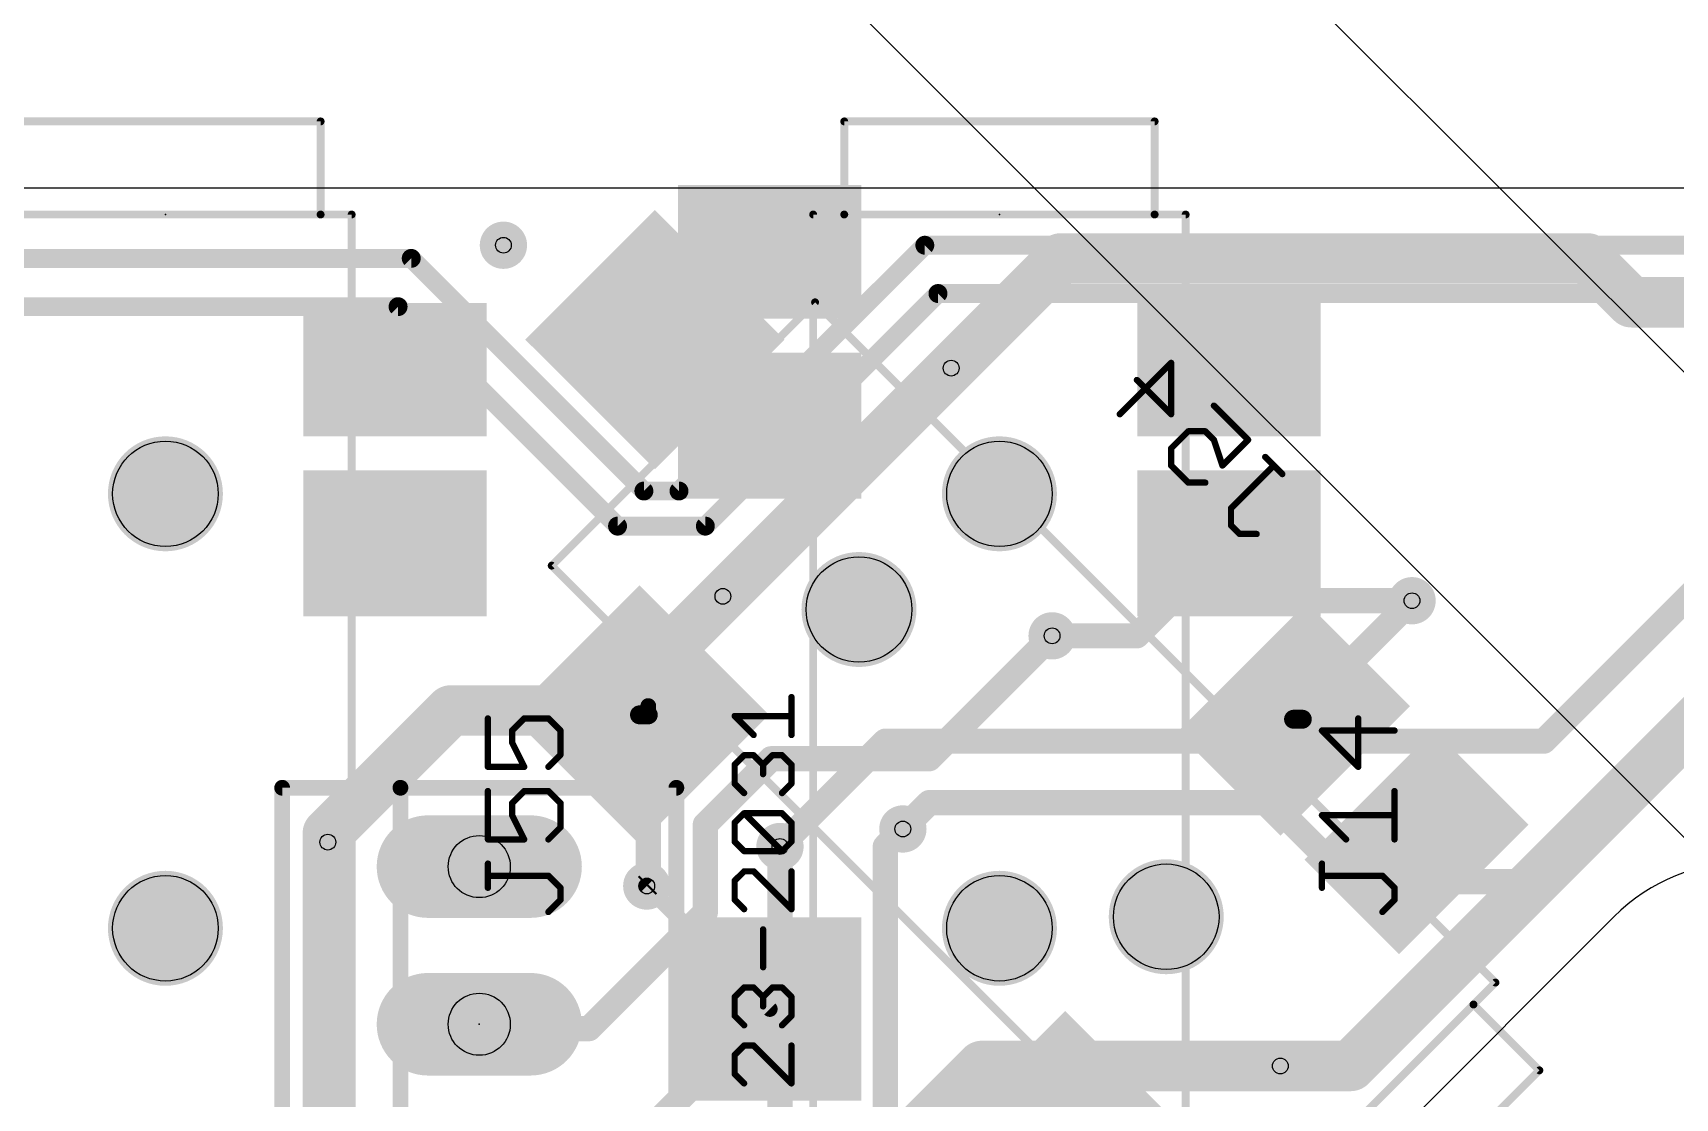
# Model space of a CAD drawing. Extents: x -76 to 580, y -41 to 95.
# Drawn here: x 301.21 to 327.67, y 19.7 to 36.87 of the extents above; entities that cross this region are included whole.
import ezdxf

# ---------------------------------------------------------------- set-up
doc = ezdxf.new("R2010")
doc.units = 0
for name, color, linetype in [('1', 22, 'CONTINUOUS'), ('16', 175, 'CONTINUOUS'), ('17', 82, 'CONTINUOUS'), ('18', 82, 'CONTINUOUS'), ('20', 7, 'CONTINUOUS'), ('21', 32, 'CONTINUOUS'), ('23', 7, 'CONTINUOUS'), ('25', 253, 'CONTINUOUS'), ('26', 253, 'CONTINUOUS'), ('27', 253, 'CONTINUOUS'), ('29', 253, 'CONTINUOUS'), ('30', 253, 'CONTINUOUS'), ('31', 253, 'CONTINUOUS'), ('32', 253, 'CONTINUOUS'), ('44', 253, 'CONTINUOUS'), ('51', 53, 'CONTINUOUS'), ('52', 253, 'CONTINUOUS'), ('57', 253, 'CONTINUOUS')]:
    doc.layers.add(name, color=color, linetype=linetype)

# ---------------------------------------------------------------- blocks, each defined once
blk = doc.blocks.new('RECT')
blk.add_solid([(-0.5, -0.5), (0.5, -0.5), (-0.5, 0.5), (0.5, 0.5)])
blk = doc.blocks.new('LONGP100')
at = {"const_width": 1}
blk.add_lwpolyline([(-0.5, 0), (0.5, 0)], dxfattribs=at)
at = {"const_width": 0.5}
for points in [[(-0.5, 0.25, 1), (-0.5, -0.25)], [(0.5, -0.25, 1), (0.5, 0.25)]]:
    blk.add_lwpolyline(points, format="xyb", dxfattribs=at)
blk = doc.blocks.new('ROUNDV')
at = {"const_width": 0.5}
blk.add_lwpolyline([(0, -0.25, 1), (0, 0.25, 1), (0, -0.25)], format="xyb", dxfattribs=at)

msp = doc.modelspace()

# ---------------------------------------------------------------- linework, layer by layer
at = {"layer": '1'}
for points, const_width in [([(317.7738, 33.234), (316.006, 31.4663)], 0.8128), ([(326.2591, 33.234), (317.7738, 33.234)], 0.8128), ([(326.9662, 32.5269), (326.2591, 33.234)], 0.8128), ([(330.6431, 32.5269), (326.9662, 32.5269)], 0.8128), ([(318.9956, 27.1529), (320.4838, 28.6411)], 0.4064), ([(321.4064, 27.7186), (320.4838, 28.6411)], 0.4064), ([(312.3291, 27.7893), (310.4906, 25.9508)], 0.8128), ([(328.1683, 28.0721), (325.552, 25.4558)], 0.4064), ([(323.4306, 27.7186), (321.4064, 27.7186)], 0.4064), ([(317.6324, 27.1529), (318.9956, 27.1529)], 0.4064), ([(325.552, 23.1931), (328.8754, 26.5165)], 0.4064), ([(307.945, 25.9508), (305.9651, 23.9709)], 0.8128), ([(310.4906, 25.9508), (307.945, 25.9508)], 0.8128), ([(314.9454, 25.4558), (313.2483, 23.7588)], 0.4064), ([(325.552, 25.4558), (314.9454, 25.4558)], 0.4064), ([(315.6525, 24.4659), (315.2282, 24.0416)], 0.4064), ([(321.1679, 24.4659), (315.6525, 24.4659)], 0.4064), ([(322.4407, 23.1931), (321.1679, 24.4659)], 0.4064), ([(305.9651, 23.9709), (305.9651, 23.8295)], 0.8128), ([(325.552, 23.1931), (322.4407, 23.1931)], 0.4064), ([(313.0838, 21.1411), (311.1026, 23.1224)], 0.254), ([(310.227, 18.2843), (313.0838, 21.1411)], 0.4064), ([(316.501, 20.2233), (309.3592, 13.0815)], 0.8128), ([(321.3093, 20.2233), (316.501, 20.2233)], 0.8128)]:
    msp.add_lwpolyline(points, dxfattribs=dict(at, const_width=const_width))
for points, const_width in [([(317.7738, 33.4372, 1), (317.7738, 33.0308)], 0.4064), ([(317.9175, 33.0903, 1), (317.6301, 33.3777)], 0.4064), ([(326.4028, 33.3777, 1), (326.1154, 33.0903)], 0.4064), ([(326.2591, 33.0308, 1), (326.2591, 33.4372)], 0.4064), ([(326.9662, 32.7301, 1), (326.9662, 32.3237)], 0.4064), ([(326.8225, 32.3832, 1), (327.1099, 32.6706)], 0.4064), ([(315.8623, 31.6099, 1), (316.1497, 31.3226)], 0.4064), ([(320.5557, 28.713, 1), (320.412, 28.5693)], 0.2032), ([(320.5557, 28.5693, 1), (320.412, 28.713)], 0.2032), ([(312.4727, 27.6456, 1), (312.1854, 27.933)], 0.4064), ([(321.4064, 27.8202, 1), (321.4064, 27.617)], 0.2032), ([(321.3345, 27.6467, 1), (321.4782, 27.7904)], 0.2032), ([(323.4306, 27.617, 1), (323.4306, 27.8202)], 0.2032), ([(317.6324, 27.2545, 1), (317.6324, 27.0513)], 0.2032), ([(318.9238, 27.2247, 1), (319.0675, 27.0811)], 0.2032), ([(318.9956, 27.0513, 1), (318.9956, 27.2545)], 0.2032), ([(307.945, 26.154, 1), (307.945, 25.7476)], 0.4064), ([(308.0887, 25.8071, 1), (307.8013, 26.0945)], 0.4064), ([(310.3469, 26.0945, 1), (310.6343, 25.8071)], 0.4064), ([(310.4906, 25.7476, 1), (310.4906, 26.154)], 0.4064), ([(314.9454, 25.5574, 1), (314.9454, 25.3542)], 0.2032), ([(315.0172, 25.384, 1), (314.8735, 25.5277)], 0.2032), ([(325.4801, 25.5277, 1), (325.6238, 25.384)], 0.2032), ([(325.552, 25.3542, 1), (325.552, 25.5574)], 0.2032), ([(315.6525, 24.5675, 1), (315.6525, 24.3643)], 0.2032), ([(315.7243, 24.3941, 1), (315.5806, 24.5377)], 0.2032), ([(321.2397, 24.5377, 1), (321.0961, 24.3941)], 0.2032), ([(321.1679, 24.3643, 1), (321.1679, 24.5675)], 0.2032), ([(306.1683, 23.9709, 1), (305.7619, 23.9709)], 0.4064), ([(305.8214, 24.1146, 1), (306.1088, 23.8272)], 0.4064), ([(315.1564, 24.1135, 1), (315.3, 23.9698)], 0.2032), ([(305.7619, 23.8295, 1), (306.1683, 23.8295)], 0.4064), ([(313.1765, 23.8306, 1), (313.3201, 23.6869)], 0.2032), ([(322.4407, 23.2947, 1), (322.4407, 23.0915)], 0.2032), ([(322.3688, 23.1213, 1), (322.5125, 23.2649)], 0.2032), ([(325.4801, 23.2649, 1), (325.6238, 23.1213)], 0.2032), ([(325.552, 23.0915, 1), (325.552, 23.2947)], 0.2032), ([(311.1475, 23.1673, 1), (311.0577, 23.0775)], 0.127), ([(313.1557, 21.0693, 1), (313.012, 21.213)], 0.2032), ([(313.0389, 21.0962, 1), (313.1287, 21.186)], 0.127), ([(316.501, 20.4265, 1), (316.501, 20.0201)], 0.4064), ([(316.6447, 20.0796, 1), (316.3573, 20.3669)], 0.4064), ([(321.3093, 20.0201, 1), (321.3093, 20.4265)], 0.4064)]:
    msp.add_lwpolyline(points, format="xyb", dxfattribs=dict(at, const_width=const_width))
at = {"layer": '16'}
for points, const_width in [([(307.3086, 33.234), (251.5886, 33.234)], 0.3048), ([(311.0563, 29.4864), (307.3086, 33.234)], 0.3048), ([(315.5818, 33.4462), (311.622, 29.4864)], 0.3048), ([(370.3118, 33.4462), (315.5818, 33.4462)], 0.3048), ([(315.7939, 32.6683), (312.0462, 28.9207)], 0.3048), ([(332.1988, 32.6683), (315.7939, 32.6683)], 0.3048), ([(307.0965, 32.4562), (277.1151, 32.4562)], 0.3048), ([(310.632, 28.9207), (307.0965, 32.4562)], 0.3048), ([(316.006, 31.4663), (312.3291, 27.7893)], 0.8128), ([(311.622, 29.4864), (311.0563, 29.4864)], 0.3048), ([(312.0462, 28.9207), (310.632, 28.9207)], 0.3048), ([(321.6629, 25.9508), (323.4306, 27.7186)], 0.4064), ([(315.6525, 25.173), (317.6324, 27.1529)], 0.4064), ([(322.4407, 20.2233), (328.7339, 26.5165)], 0.8128), ([(310.9856, 25.0316), (310.9856, 25.8801)], 0.4064), ([(311.127, 25.8801), (310.9856, 25.8801)], 0.3048), ([(311.127, 26.0215), (311.127, 25.8801)], 0.254), ([(321.6629, 25.8094), (321.5215, 25.8094)], 0.3048), ([(321.6629, 25.8094), (321.6629, 25.9508)], 0.4064), ([(311.127, 24.8902), (310.9856, 25.0316)], 0.4064), ([(312.0462, 24.1123), (313.1069, 25.173)], 0.4064), ([(313.1069, 25.173), (315.6525, 25.173)], 0.4064), ([(311.127, 23.1468), (311.127, 24.8902)], 0.4064), ([(305.9651, 23.8295), (305.9651, 14.3543)], 0.8128), ([(312.0462, 22.6981), (312.0462, 24.1123)], 0.4064), ([(315.2282, 24.0416), (314.9454, 23.7588)], 0.4064), ([(313.2483, 15.6978), (313.2483, 23.7588)], 0.4064), ([(314.9454, 23.7588), (314.9454, 15.5563)], 0.4064), ([(311.1026, 23.1224), (311.127, 23.1468)], 0.4064), ([(310.1724, 20.8243), (312.0462, 22.6981)], 0.4064), ([(309.4653, 20.895), (308.4046, 20.895)], 0.4064), ([(309.536, 20.8243), (309.4653, 20.895)], 0.4064), ([(309.536, 20.8243), (310.1724, 20.8243)], 0.4064), ([(322.4407, 20.2233), (321.3093, 20.2233)], 0.8128)]:
    msp.add_lwpolyline(points, dxfattribs=dict(at, const_width=const_width))
for points, const_width in [([(307.3625, 33.2879, 1), (307.2547, 33.1801)], 0.1524), ([(307.3086, 33.1578, 1), (307.3086, 33.3102)], 0.1524), ([(315.5818, 33.5224, 1), (315.5818, 33.37)], 0.1524), ([(315.6356, 33.3923, 1), (315.5279, 33.5)], 0.1524), ([(315.7939, 32.7445, 1), (315.7939, 32.5921)], 0.1524), ([(315.8478, 32.6144, 1), (315.74, 32.7222)], 0.1524), ([(307.1504, 32.5101, 1), (307.0426, 32.4023)], 0.1524), ([(307.0965, 32.38, 1), (307.0965, 32.5324)], 0.1524), ([(316.1497, 31.3226, 1), (315.8623, 31.6099)], 0.4064), ([(311.0563, 29.5626, 1), (311.0563, 29.4102)], 0.1524), ([(311.622, 29.4102, 1), (311.622, 29.5626)], 0.1524), ([(311.0024, 29.4325, 1), (311.1102, 29.5402)], 0.1524), ([(311.5681, 29.5402, 1), (311.6758, 29.4325)], 0.1524), ([(310.632, 28.9969, 1), (310.632, 28.8445)], 0.1524), ([(310.5781, 28.8668, 1), (310.6859, 28.9745)], 0.1524), ([(311.9923, 28.9745, 1), (312.1001, 28.8668)], 0.1524), ([(312.0462, 28.8445, 1), (312.0462, 28.9969)], 0.1524), ([(312.1854, 27.933, 1), (312.4727, 27.6456)], 0.4064), ([(323.5025, 27.6467, 1), (323.3588, 27.7904)], 0.2032), ([(317.7042, 27.0811, 1), (317.5605, 27.2247)], 0.2032), ([(311.0872, 25.8801, 1), (310.884, 25.8801)], 0.2032), ([(310.9856, 25.9563, 1), (310.9856, 25.8039)], 0.1524), ([(311.1905, 26.0215, 1), (311.0635, 26.0215)], 0.127), ([(311.0635, 25.8801, 1), (311.1905, 25.8801)], 0.127), ([(311.127, 25.8039, 1), (311.127, 25.9563)], 0.1524), ([(321.5215, 25.8856, 1), (321.5215, 25.7332)], 0.1524), ([(321.591, 26.0227, 1), (321.7347, 25.879)], 0.2032), ([(321.7645, 25.9508, 1), (321.5613, 25.9508)], 0.2032), ([(321.6629, 25.7332, 1), (321.6629, 25.8856)], 0.1524), ([(321.5613, 25.8094, 1), (321.7645, 25.8094)], 0.2032), ([(311.0574, 25.1034, 1), (310.9137, 24.9597)], 0.2032), ([(310.884, 25.0316, 1), (311.0872, 25.0316)], 0.2032), ([(313.1069, 25.2746, 1), (313.1069, 25.0714)], 0.2032), ([(313.1787, 25.1012, 1), (313.035, 25.2448)], 0.2032), ([(315.5806, 25.2448, 1), (315.7243, 25.1012)], 0.2032), ([(315.6525, 25.0714, 1), (315.6525, 25.2746)], 0.2032), ([(311.2286, 24.8902, 1), (311.0254, 24.8902)], 0.2032), ([(311.0551, 24.8183, 1), (311.1988, 24.962)], 0.2032), ([(306.1683, 23.8295, 1), (305.7619, 23.8295)], 0.4064), ([(312.1478, 24.1123, 1), (311.9446, 24.1123)], 0.2032), ([(311.9744, 24.1842, 1), (312.1181, 24.0405)], 0.2032), ([(315.3, 23.9698, 1), (315.1564, 24.1135)], 0.2032), ([(313.3499, 23.7588, 1), (313.1467, 23.7588)], 0.2032), ([(314.8735, 23.8306, 1), (315.0172, 23.6869)], 0.2032), ([(315.047, 23.7588, 1), (314.8438, 23.7588)], 0.2032), ([(311.0307, 23.1942, 1), (311.1744, 23.0505)], 0.2032), ([(311.1988, 23.075, 1), (311.0551, 23.2186)], 0.2032), ([(311.0254, 23.1468, 1), (311.2286, 23.1468)], 0.2032), ([(311.9446, 22.6981, 1), (312.1478, 22.6981)], 0.2032), ([(312.1181, 22.6263, 1), (311.9744, 22.77)], 0.2032), ([(308.4046, 20.9966, 1), (308.4046, 20.7934)], 0.2032), ([(309.5371, 20.9668, 1), (309.3934, 20.8232)], 0.2032), ([(309.536, 20.9259, 1), (309.536, 20.7227)], 0.2032), ([(309.4641, 20.7525, 1), (309.6078, 20.8961)], 0.2032), ([(309.4653, 20.7934, 1), (309.4653, 20.9966)], 0.2032), ([(310.1005, 20.8961, 1), (310.2442, 20.7525)], 0.2032), ([(310.1724, 20.7227, 1), (310.1724, 20.9259)], 0.2032), ([(321.3093, 20.4265, 1), (321.3093, 20.0201)], 0.4064), ([(322.297, 20.3669, 1), (322.5844, 20.0796)], 0.4064), ([(322.4407, 20.0201, 1), (322.4407, 20.4265)], 0.4064)]:
    msp.add_lwpolyline(points, format="xyb", dxfattribs=dict(at, const_width=const_width))
at = {"layer": '20'}
for p, q in [((508.6926, 34.3654), (-51.9016, 34.3654)), ((320.3194, 16.2635), (326.6833, 22.6274))]:
    msp.add_line(p, q, dxfattribs=at)
for centre in [(303.3488, 29.4411), (316.7838, 29.4411), (314.5211, 27.5772), (303.3488, 22.4411), (316.7838, 22.4411), (319.4708, 22.6274)]:
    msp.add_circle(centre, 0.85, dxfattribs=at)
msp.add_arc((328.8047, 20.5061), 3, 45, 135, dxfattribs=at)
at = {"layer": '21', "const_width": 0.254}
for points in [[(305.2296, 17.085), (305.2296, 24.705)], [(305.2296, 24.705), (307.1346, 24.705)], [(307.1346, 24.705), (311.5796, 24.705)], [(307.1346, 17.085), (307.1346, 24.705)], [(311.5796, 24.705), (311.5796, 17.085)]]:
    msp.add_lwpolyline(points, dxfattribs=at)
at = {"layer": '21', "const_width": 0.127}
for points in [[(305.2931, 24.705, 1), (305.1661, 24.705)], [(305.2296, 24.7685, 1), (305.2296, 24.6415)], [(307.1346, 24.7685, 1), (307.1346, 24.6415)], [(307.1981, 24.705, 1), (307.0711, 24.705)], [(307.1346, 24.6415, 1), (307.1346, 24.7685)], [(311.6431, 24.705, 1), (311.5161, 24.705)], [(311.5796, 24.6415, 1), (311.5796, 24.7685)]]:
    msp.add_lwpolyline(points, format="xyb", dxfattribs=at)
at = {"layer": '23'}
for p in [(303.3488, 33.9411), (316.7838, 33.9411), (308.4046, 20.895)]:
    msp.add_point(p, dxfattribs=at)
at = {"layer": '25', "const_width": 0.1016}
for points in [[(308.5436, 25.8221), (308.5436, 25.0425)], [(308.9334, 25.6272), (309.1283, 25.8221)], [(308.9334, 25.4323), (308.9334, 25.6272)], [(309.1283, 25.8221), (309.5181, 25.8221)], [(309.5181, 25.8221), (309.713, 25.6272)], [(309.713, 25.6272), (309.713, 25.2374)], [(323.148, 25.6272), (321.9786, 25.6272)], [(321.9786, 25.6272), (322.5633, 25.0425)], [(322.5633, 25.0425), (322.5633, 25.8221)], [(309.1283, 25.0425), (308.9334, 25.4323)], [(309.713, 25.2374), (309.5181, 25.0425)], [(308.5436, 25.0425), (309.1283, 25.0425)], [(308.5436, 24.6527), (308.5436, 23.8731)], [(308.9334, 24.4578), (309.1283, 24.6527)], [(309.1283, 24.6527), (309.5181, 24.6527)], [(309.5181, 24.6527), (309.713, 24.4578)], [(323.148, 23.8731), (323.148, 24.6527)], [(308.9334, 24.2629), (308.9334, 24.4578)], [(309.713, 24.4578), (309.713, 24.068)], [(309.1283, 23.8731), (308.9334, 24.2629)], [(309.713, 24.068), (309.5181, 23.8731)], [(322.3684, 23.8731), (321.9786, 24.2629)], [(321.9786, 24.2629), (323.148, 24.2629)], [(308.5436, 23.8731), (309.1283, 23.8731)], [(308.5436, 23.0935), (308.5436, 23.4833)], [(309.5181, 23.2884), (308.5436, 23.2884)], [(309.713, 23.0935), (309.5181, 23.2884)], [(321.9786, 23.0935), (321.9786, 23.4833)], [(322.9531, 23.2884), (321.9786, 23.2884)], [(323.148, 23.0935), (322.9531, 23.2884)], [(309.713, 22.8986), (309.713, 23.0935)], [(323.148, 22.8986), (323.148, 23.0935)], [(309.5181, 22.7037), (309.713, 22.8986)], [(322.9531, 22.7037), (323.148, 22.8986)]]:
    msp.add_lwpolyline(points, dxfattribs=at)
at = {"layer": '25', "const_width": 0.0508}
for points in [[(308.569, 25.8221, 1), (308.5182, 25.8221)], [(308.9588, 25.6272, 1), (308.908, 25.6272)], [(308.9154, 25.6452, 1), (308.9514, 25.6093)], [(309.1283, 25.8475, 1), (309.1283, 25.7967)], [(309.1463, 25.8042, 1), (309.1103, 25.8401)], [(309.5361, 25.8401, 1), (309.5001, 25.8042)], [(309.5181, 25.7967, 1), (309.5181, 25.8475)], [(309.7384, 25.6272, 1), (309.6876, 25.6272)], [(309.695, 25.6093, 1), (309.731, 25.6452)], [(321.9786, 25.6526, 1), (321.9786, 25.6018)], [(321.9966, 25.6452, 1), (321.9607, 25.6093)], [(322.5887, 25.8221, 1), (322.5379, 25.8221)], [(323.148, 25.6018, 1), (323.148, 25.6526)], [(308.9561, 25.4437, 1), (308.9107, 25.421)], [(308.908, 25.4323, 1), (308.9588, 25.4323)], [(309.6876, 25.2374, 1), (309.7384, 25.2374)], [(309.731, 25.2195, 1), (309.695, 25.2554)], [(308.5436, 25.0679, 1), (308.5436, 25.0171)], [(308.5182, 25.0425, 1), (308.569, 25.0425)], [(309.1056, 25.0312, 1), (309.151, 25.0539)], [(309.1283, 25.0171, 1), (309.1283, 25.0679)], [(309.5001, 25.0605, 1), (309.5361, 25.0246)], [(322.5379, 25.0425, 1), (322.5887, 25.0425)], [(322.5454, 25.0246, 1), (322.5813, 25.0605)], [(308.569, 24.6527, 1), (308.5182, 24.6527)], [(309.1283, 24.6781, 1), (309.1283, 24.6273)], [(309.1463, 24.6348, 1), (309.1103, 24.6707)], [(309.5361, 24.6707, 1), (309.5001, 24.6348)], [(309.5181, 24.6273, 1), (309.5181, 24.6781)], [(323.1734, 24.6527, 1), (323.1226, 24.6527)], [(308.9588, 24.4578, 1), (308.908, 24.4578)], [(308.9154, 24.4758, 1), (308.9514, 24.4399)], [(309.7384, 24.4578, 1), (309.6876, 24.4578)], [(309.695, 24.4399, 1), (309.731, 24.4758)], [(308.9561, 24.2743, 1), (308.9107, 24.2516)], [(308.908, 24.2629, 1), (308.9588, 24.2629)], [(309.6876, 24.068, 1), (309.7384, 24.068)], [(309.731, 24.0501, 1), (309.695, 24.086)], [(321.9786, 24.2883, 1), (321.9786, 24.2375)], [(321.9966, 24.2809, 1), (321.9607, 24.245)], [(323.148, 24.2375, 1), (323.148, 24.2883)], [(308.5436, 23.8985, 1), (308.5436, 23.8477)], [(308.5182, 23.8731, 1), (308.569, 23.8731)], [(309.1056, 23.8618, 1), (309.151, 23.8845)], [(309.1283, 23.8477, 1), (309.1283, 23.8985)], [(309.5001, 23.8911, 1), (309.5361, 23.8552)], [(322.3505, 23.8552, 1), (322.3864, 23.8911)], [(323.1226, 23.8731, 1), (323.1734, 23.8731)], [(308.569, 23.4833, 1), (308.5182, 23.4833)], [(308.5436, 23.3138, 1), (308.5436, 23.263)], [(309.5361, 23.3064, 1), (309.5001, 23.2705)], [(309.5181, 23.263, 1), (309.5181, 23.3138)], [(322.004, 23.4833, 1), (321.9532, 23.4833)], [(321.9786, 23.3138, 1), (321.9786, 23.263)], [(322.9711, 23.3064, 1), (322.9352, 23.2705)], [(322.9531, 23.263, 1), (322.9531, 23.3138)], [(308.5182, 23.0935, 1), (308.569, 23.0935)], [(309.7384, 23.0935, 1), (309.6876, 23.0935)], [(309.695, 23.0756, 1), (309.731, 23.1115)], [(321.9532, 23.0935, 1), (322.004, 23.0935)], [(323.1734, 23.0935, 1), (323.1226, 23.0935)], [(323.1301, 23.0756, 1), (323.166, 23.1115)], [(309.6876, 22.8986, 1), (309.7384, 22.8986)], [(309.731, 22.8807, 1), (309.695, 22.9166)], [(323.1226, 22.8986, 1), (323.1734, 22.8986)], [(323.166, 22.8807, 1), (323.1301, 22.9166)], [(309.5001, 22.7217, 1), (309.5361, 22.6858)], [(322.9352, 22.7217, 1), (322.9711, 22.6858)]]:
    msp.add_lwpolyline(points, format="xyb", dxfattribs=at)
at = {"layer": '26', "const_width": 0.1016}
for points in [[(318.7224, 30.7238), (319.5493, 31.5507)], [(319.5493, 31.5507), (319.5493, 30.7238)], [(319.5493, 30.7238), (318.998, 31.2751)], [(320.2383, 30.8617), (320.7896, 30.3104)], [(319.8249, 30.4482), (319.5493, 30.1726)], [(320.1005, 30.4482), (319.8249, 30.4482)], [(320.2383, 30.3104), (320.1005, 30.4482)], [(319.5493, 30.1726), (319.5493, 29.897)], [(320.3762, 29.897), (320.2383, 30.3104)], [(320.7896, 30.3104), (320.3762, 29.897)], [(319.5493, 29.897), (319.8249, 29.6213)], [(320.514, 29.2079), (321.203, 29.897)], [(321.3409, 29.7591), (321.0652, 30.0348)], [(319.8249, 29.6213), (320.1005, 29.6213)], [(320.514, 28.9323), (320.514, 29.2079)], [(320.6518, 28.7944), (320.514, 28.9323)], [(320.9274, 28.7944), (320.6518, 28.7944)]]:
    msp.add_lwpolyline(points, dxfattribs=at)
at = {"layer": '26', "const_width": 0.0508}
for points in [[(319.5747, 31.5507, 1), (319.5239, 31.5507)], [(319.5672, 31.5328, 1), (319.5313, 31.5687)], [(319.016, 31.2931, 1), (318.98, 31.2571)], [(318.7044, 30.7418, 1), (318.7403, 30.7059)], [(319.5239, 30.7238, 1), (319.5747, 30.7238)], [(319.5313, 30.7059, 1), (319.5672, 30.7418)], [(320.2563, 30.8796, 1), (320.2204, 30.8437)], [(319.8249, 30.4736, 1), (319.8249, 30.4228)], [(319.8429, 30.4303, 1), (319.8069, 30.4662)], [(320.1185, 30.4662, 1), (320.0826, 30.4303)], [(320.1005, 30.4228, 1), (320.1005, 30.4736)], [(319.5747, 30.1726, 1), (319.5239, 30.1726)], [(319.5313, 30.1905, 1), (319.5672, 30.1546)], [(320.2624, 30.3184, 1), (320.2142, 30.3024)], [(320.2204, 30.2924, 1), (320.2563, 30.3284)], [(320.8076, 30.2924, 1), (320.7716, 30.3284)], [(320.7716, 30.2924, 1), (320.8076, 30.3284)], [(319.5672, 29.9149, 1), (319.5313, 29.879)], [(319.5239, 29.897, 1), (319.5747, 29.897)], [(320.3582, 29.9149, 1), (320.3941, 29.879)], [(320.3521, 29.8889, 1), (320.4002, 29.905)], [(321.0832, 30.0527, 1), (321.0473, 30.0168)], [(321.221, 29.879, 1), (321.1851, 29.9149)], [(319.8249, 29.6467, 1), (319.8249, 29.5959)], [(319.8069, 29.6034, 1), (319.8429, 29.6393)], [(320.1005, 29.5959, 1), (320.1005, 29.6467)], [(321.3229, 29.7412, 1), (321.3588, 29.7771)], [(320.5394, 29.2079, 1), (320.4886, 29.2079)], [(320.496, 29.2258, 1), (320.5319, 29.1899)], [(320.5319, 28.9502, 1), (320.496, 28.9143)], [(320.4886, 28.9323, 1), (320.5394, 28.9323)], [(320.6518, 28.8198, 1), (320.6518, 28.769)], [(320.6338, 28.7765, 1), (320.6697, 28.8124)], [(320.9274, 28.769, 1), (320.9274, 28.8198)]]:
    msp.add_lwpolyline(points, format="xyb", dxfattribs=at)
at = {"layer": '27', "const_width": 0.1016}
for points in [[(313.4338, 25.5555), (313.4338, 26.1656)], [(312.8237, 25.5555), (312.5186, 25.8605)], [(312.5186, 25.8605), (313.4338, 25.8605)], [(312.5186, 25.0775), (312.6712, 25.2301)], [(312.6712, 25.2301), (312.8237, 25.2301)], [(312.8237, 25.2301), (312.9762, 25.0775)], [(312.9762, 25.0775), (313.1288, 25.2301)], [(313.1288, 25.2301), (313.2813, 25.2301)], [(313.2813, 25.2301), (313.4338, 25.0775)], [(312.5186, 24.7725), (312.5186, 25.0775)], [(312.9762, 25.0775), (312.9762, 24.925)], [(313.4338, 25.0775), (313.4338, 24.7725)], [(312.6712, 24.62), (312.5186, 24.7725)], [(313.4338, 24.7725), (313.2813, 24.62)], [(312.5186, 24.142), (312.6712, 24.2946)], [(312.6712, 24.2946), (313.2813, 24.2946)], [(313.2813, 23.6844), (312.6712, 24.2946)], [(313.2813, 24.2946), (313.4338, 24.142)], [(312.5186, 23.837), (312.5186, 24.142)], [(313.4338, 24.142), (313.4338, 23.837)], [(312.6712, 23.6844), (312.5186, 23.837)], [(313.4338, 23.837), (313.2813, 23.6844)], [(313.2813, 23.6844), (312.6712, 23.6844)], [(312.6712, 23.359), (312.5186, 23.2065)], [(312.8237, 23.359), (312.6712, 23.359)], [(313.4338, 22.7489), (312.8237, 23.359)], [(313.4338, 23.359), (313.4338, 22.7489)], [(312.5186, 23.2065), (312.5186, 22.9014)], [(312.5186, 22.9014), (312.6712, 22.7489)], [(312.9762, 21.8134), (312.9762, 22.4235)], [(312.5186, 21.3355), (312.6712, 21.488)], [(312.6712, 21.488), (312.8237, 21.488)], [(312.8237, 21.488), (312.9762, 21.3355)], [(312.9762, 21.3355), (313.1288, 21.488)], [(313.1288, 21.488), (313.2813, 21.488)], [(313.2813, 21.488), (313.4338, 21.3355)], [(312.5186, 21.0304), (312.5186, 21.3355)], [(312.9762, 21.3355), (312.9762, 21.1829)], [(313.4338, 21.3355), (313.4338, 21.0304)], [(312.6712, 20.8779), (312.5186, 21.0304)], [(313.4338, 21.0304), (313.2813, 20.8779)], [(312.6712, 20.5525), (312.5186, 20.4)], [(312.5186, 20.4), (312.5186, 20.0949)], [(312.8237, 20.5525), (312.6712, 20.5525)], [(313.4338, 19.9424), (312.8237, 20.5525)], [(313.4338, 20.5525), (313.4338, 19.9424)], [(312.5186, 20.0949), (312.6712, 19.9424)]]:
    msp.add_lwpolyline(points, dxfattribs=at)
at = {"layer": '27', "const_width": 0.0508}
for points in [[(313.4592, 26.1656, 1), (313.4084, 26.1656)], [(312.5186, 25.8859, 1), (312.5186, 25.8351)], [(312.5366, 25.8785, 1), (312.5007, 25.8426)], [(313.4338, 25.8351, 1), (313.4338, 25.8859)], [(312.8057, 25.5375, 1), (312.8417, 25.5734)], [(313.4084, 25.5555, 1), (313.4592, 25.5555)], [(312.6712, 25.2555, 1), (312.6712, 25.2047)], [(312.6891, 25.2121, 1), (312.6532, 25.248)], [(312.8417, 25.248, 1), (312.8057, 25.2121)], [(312.8237, 25.2047, 1), (312.8237, 25.2555)], [(313.1288, 25.2555, 1), (313.1288, 25.2047)], [(313.1467, 25.2121, 1), (313.1108, 25.248)], [(313.2993, 25.248, 1), (313.2633, 25.2121)], [(313.2813, 25.2047, 1), (313.2813, 25.2555)], [(312.544, 25.0775, 1), (312.4932, 25.0775)], [(312.5007, 25.0955, 1), (312.5366, 25.0596)], [(313.0016, 25.0775, 1), (312.9508, 25.0775)], [(312.9508, 24.925, 1), (313.0016, 24.925)], [(312.9583, 25.0955, 1), (312.9942, 25.0596)], [(312.9583, 25.0596, 1), (312.9942, 25.0955)], [(313.4592, 25.0775, 1), (313.4084, 25.0775)], [(313.4159, 25.0596, 1), (313.4518, 25.0955)], [(312.4932, 24.7725, 1), (312.544, 24.7725)], [(312.5366, 24.7904, 1), (312.5007, 24.7545)], [(312.6532, 24.602, 1), (312.6891, 24.6379)], [(313.2633, 24.6379, 1), (313.2993, 24.602)], [(313.4084, 24.7725, 1), (313.4592, 24.7725)], [(313.4518, 24.7545, 1), (313.4159, 24.7904)], [(312.6712, 24.32, 1), (312.6712, 24.2692)], [(312.6891, 24.3125, 1), (312.6532, 24.2766)], [(312.6891, 24.2766, 1), (312.6532, 24.3125)], [(313.2993, 24.3125, 1), (313.2633, 24.2766)], [(313.2813, 24.2692, 1), (313.2813, 24.32)], [(312.544, 24.142, 1), (312.4932, 24.142)], [(312.5007, 24.16, 1), (312.5366, 24.1241)], [(313.4592, 24.142, 1), (313.4084, 24.142)], [(313.4159, 24.1241, 1), (313.4518, 24.16)], [(312.4932, 23.837, 1), (312.544, 23.837)], [(312.5366, 23.8549, 1), (312.5007, 23.819)], [(313.4084, 23.837, 1), (313.4592, 23.837)], [(313.4518, 23.819, 1), (313.4159, 23.8549)], [(312.6712, 23.7098, 1), (312.6712, 23.659)], [(312.6532, 23.6665, 1), (312.6891, 23.7024)], [(313.2633, 23.7024, 1), (313.2993, 23.6665)], [(313.2633, 23.6665, 1), (313.2993, 23.7024)], [(313.2813, 23.659, 1), (313.2813, 23.7098)], [(312.6712, 23.3844, 1), (312.6712, 23.3336)], [(312.6891, 23.3411, 1), (312.6532, 23.377)], [(312.8417, 23.377, 1), (312.8057, 23.3411)], [(312.8237, 23.3336, 1), (312.8237, 23.3844)], [(313.4592, 23.359, 1), (313.4084, 23.359)], [(312.544, 23.2065, 1), (312.4932, 23.2065)], [(312.5007, 23.2245, 1), (312.5366, 23.1885)], [(312.4932, 22.9014, 1), (312.544, 22.9014)], [(312.5366, 22.9194, 1), (312.5007, 22.8835)], [(312.6532, 22.731, 1), (312.6891, 22.7669)], [(313.4084, 22.7489, 1), (313.4592, 22.7489)], [(313.4159, 22.731, 1), (313.4518, 22.7669)], [(313.0016, 22.4235, 1), (312.9508, 22.4235)], [(312.9508, 21.8134, 1), (313.0016, 21.8134)], [(312.6712, 21.5134, 1), (312.6712, 21.4626)], [(312.6891, 21.47, 1), (312.6532, 21.506)], [(312.8417, 21.506, 1), (312.8057, 21.47)], [(312.8237, 21.4626, 1), (312.8237, 21.5134)], [(313.1288, 21.5134, 1), (313.1288, 21.4626)], [(313.1467, 21.47, 1), (313.1108, 21.506)], [(313.2993, 21.506, 1), (313.2633, 21.47)], [(313.2813, 21.4626, 1), (313.2813, 21.5134)], [(312.544, 21.3355, 1), (312.4932, 21.3355)], [(312.5007, 21.3534, 1), (312.5366, 21.3175)], [(313.0016, 21.3355, 1), (312.9508, 21.3355)], [(312.9508, 21.1829, 1), (313.0016, 21.1829)], [(312.9583, 21.3534, 1), (312.9942, 21.3175)], [(312.9583, 21.3175, 1), (312.9942, 21.3534)], [(313.4592, 21.3355, 1), (313.4084, 21.3355)], [(313.4159, 21.3175, 1), (313.4518, 21.3534)], [(312.5366, 21.0484, 1), (312.5007, 21.0124)], [(312.4932, 21.0304, 1), (312.544, 21.0304)], [(312.6532, 20.8599, 1), (312.6891, 20.8958)], [(313.2633, 20.8958, 1), (313.2993, 20.8599)], [(313.4084, 21.0304, 1), (313.4592, 21.0304)], [(313.4518, 21.0124, 1), (313.4159, 21.0484)], [(312.544, 20.4, 1), (312.4932, 20.4)], [(312.5007, 20.4179, 1), (312.5366, 20.382)], [(312.6712, 20.5779, 1), (312.6712, 20.5271)], [(312.6891, 20.5345, 1), (312.6532, 20.5704)], [(312.8417, 20.5704, 1), (312.8057, 20.5345)], [(312.8237, 20.5271, 1), (312.8237, 20.5779)], [(313.4592, 20.5525, 1), (313.4084, 20.5525)], [(312.4932, 20.0949, 1), (312.544, 20.0949)], [(312.5366, 20.1128, 1), (312.5007, 20.0769)], [(312.6532, 19.9244, 1), (312.6891, 19.9603)], [(313.4084, 19.9424, 1), (313.4592, 19.9424)], [(313.4159, 19.9244, 1), (313.4518, 19.9603)]]:
    msp.add_lwpolyline(points, format="xyb", dxfattribs=at)
at = {"layer": '29', "const_width": 0.9262}
for points in [[(303.3488, 28.978, 1), (303.3488, 29.9042, 1), (303.3488, 28.978)], [(316.7838, 28.978, 1), (316.7838, 29.9042, 1), (316.7838, 28.978)], [(314.5211, 27.1141, 1), (314.5211, 28.0403, 1), (314.5211, 27.1141)], [(319.4708, 22.1643, 1), (319.4708, 23.0905, 1), (319.4708, 22.1643)], [(303.3488, 21.978, 1), (303.3488, 22.9042, 1), (303.3488, 21.978)], [(316.7838, 21.978, 1), (316.7838, 22.9042, 1), (316.7838, 21.978)]]:
    msp.add_lwpolyline(points, format="xyb", dxfattribs=at)
at = {"layer": '30', "const_width": 0.9262}
for points in [[(303.3488, 28.978, 1), (303.3488, 29.9042, 1), (303.3488, 28.978)], [(316.7838, 28.978, 1), (316.7838, 29.9042, 1), (316.7838, 28.978)], [(314.5211, 27.1141, 1), (314.5211, 28.0403, 1), (314.5211, 27.1141)], [(319.4708, 22.1643, 1), (319.4708, 23.0905, 1), (319.4708, 22.1643)], [(303.3488, 21.978, 1), (303.3488, 22.9042, 1), (303.3488, 21.978)], [(316.7838, 21.978, 1), (316.7838, 22.9042, 1), (316.7838, 21.978)]]:
    msp.add_lwpolyline(points, format="xyb", dxfattribs=at)
at = {"layer": '44'}
for centre, radius in [((308.7935, 33.4462), 0.127), ((316.006, 31.4663), 0.127), ((312.3291, 27.7893), 0.127), ((323.4306, 27.7186), 0.127), ((317.6324, 27.1529), 0.127), ((315.2282, 24.0416), 0.127), ((305.9651, 23.8295), 0.127), ((308.4046, 23.435), 0.5), ((313.2483, 23.7588), 0.127), ((311.1026, 23.1224), 0.127), ((308.4046, 20.895), 0.5), ((321.3093, 20.2233), 0.127)]:
    msp.add_circle(centre, radius, dxfattribs=at)
at = {"layer": '51', "const_width": 0.127}
for points in [[(305.8488, 35.4411), (300.8488, 35.4411)], [(305.8488, 35.4411), (305.8488, 33.9411)], [(319.2838, 35.4411), (314.2838, 35.4411)], [(314.2838, 35.4411), (314.2838, 33.9411)], [(319.2838, 35.4411), (319.2838, 33.9411)], [(305.8488, 33.9411), (300.8488, 33.9411)], [(306.3488, 33.9411), (305.8488, 33.9411)], [(306.3488, 33.9411), (306.3488, 18.4411)], [(314.2838, 33.9411), (313.7838, 33.9411)], [(313.7838, 18.4411), (313.7838, 33.9411)], [(319.2838, 33.9411), (314.2838, 33.9411)], [(319.7838, 33.9411), (319.2838, 33.9411)], [(319.7838, 33.9411), (319.7838, 18.4411)]]:
    msp.add_lwpolyline(points, dxfattribs=at)
at = {"layer": '51', "const_width": 0.0635}
for points in [[(305.8806, 35.4411, 1), (305.8171, 35.4411)], [(305.8488, 35.4094, 1), (305.8488, 35.4729)], [(314.2838, 35.4729, 1), (314.2838, 35.4094)], [(314.3156, 35.4411, 1), (314.2521, 35.4411)], [(319.3156, 35.4411, 1), (319.2521, 35.4411)], [(319.2838, 35.4094, 1), (319.2838, 35.4729)], [(305.8488, 33.9729, 1), (305.8488, 33.9094)], [(305.8171, 33.9411, 1), (305.8806, 33.9411)], [(305.8488, 33.9094, 1), (305.8488, 33.9729)], [(306.3806, 33.9411, 1), (306.3171, 33.9411)], [(306.3488, 33.9094, 1), (306.3488, 33.9729)], [(313.7838, 33.9729, 1), (313.7838, 33.9094)], [(313.8156, 33.9411, 1), (313.7521, 33.9411)], [(314.2838, 33.9729, 1), (314.2838, 33.9094)], [(314.2521, 33.9411, 1), (314.3156, 33.9411)], [(314.2838, 33.9094, 1), (314.2838, 33.9729)], [(319.2838, 33.9729, 1), (319.2838, 33.9094)], [(319.2521, 33.9411, 1), (319.3156, 33.9411)], [(319.2838, 33.9094, 1), (319.2838, 33.9729)], [(319.8156, 33.9411, 1), (319.7521, 33.9411)], [(319.7838, 33.9094, 1), (319.7838, 33.9729)]]:
    msp.add_lwpolyline(points, format="xyb", dxfattribs=at)
at = {"layer": '52', "const_width": 0.127}
for points in [[(313.814, 32.5269), (309.5713, 28.2843)], [(324.7741, 21.5668), (313.814, 32.5269)], [(309.5713, 28.2843), (320.5315, 17.3241)], [(324.7741, 21.5668), (324.4206, 21.2132)], [(324.4206, 21.2132), (320.8851, 17.6777)], [(325.4812, 20.1525), (324.4206, 21.2132)], [(325.4812, 20.1525), (321.9457, 16.617)]]:
    msp.add_lwpolyline(points, dxfattribs=at)
at = {"layer": '52', "const_width": 0.0635}
for points in [[(313.8364, 32.5494, 1), (313.7915, 32.5045)], [(313.8364, 32.5045, 1), (313.7915, 32.5494)], [(309.5938, 28.3067, 1), (309.5489, 28.2618)], [(309.5489, 28.3067, 1), (309.5938, 28.2618)], [(324.7966, 21.5443, 1), (324.7517, 21.5892)], [(324.7517, 21.5443, 1), (324.7966, 21.5892)], [(324.443, 21.2357, 1), (324.3981, 21.1907)], [(324.3981, 21.2357, 1), (324.443, 21.1907)], [(324.443, 21.1907, 1), (324.3981, 21.2357)], [(325.5037, 20.1301, 1), (325.4588, 20.175)], [(325.4588, 20.1301, 1), (325.5037, 20.175)]]:
    msp.add_lwpolyline(points, format="xyb", dxfattribs=at)
at = {"layer": '57'}
for p, q in [((310.8972, 48.3131), (378.2844, -19.0742)), ((342.717, 8.9979), (305.258, 46.4569))]:
    msp.add_line(p, q, dxfattribs=at)

# ---------------------------------------------------------------- block references
at = {"layer": '1', "xscale": 2.8}
for p, yscale in [((313.0838, 33.3411), 2), ((307.0488, 31.4411), 2), ((320.4838, 31.4411), 2), ((313.0838, 21.1411), 2.8)]:
    msp.add_blockref('RECT', p, dxfattribs=dict(at, yscale=yscale))
at = {"layer": '1', "xscale": 2.2, "yscale": 2.8, "rotation": 90}
for p in [(313.0838, 30.5411), (307.0488, 28.6411), (320.4838, 28.6411)]:
    msp.add_blockref('RECT', p, dxfattribs=at)
at = {"layer": '16'}
for p, xscale, yscale, rotation in [((311.233, 31.9259), 2.8, 2.8, 315), ((310.9856, 25.8801), 2.8, 2.8, 45), ((321.5215, 25.8094), 2.2, 2.8, 315), ((323.5014, 23.8295), 2.8, 2, 45), ((317.6324, 19.2333), 2.2, 2.8, 315)]:
    msp.add_blockref('RECT', p, dxfattribs=dict(at, xscale=xscale, yscale=yscale, rotation=rotation))
at = {"layer": '17', "xscale": 1.5, "yscale": 1.5, "rotation": 180}
for p in [(308.4046, 23.435), (308.4046, 23.435), (308.4046, 20.895), (308.4046, 20.895)]:
    msp.add_blockref('LONGP100', p, dxfattribs=at)
at = {"layer": '18', "xscale": 0.6096, "yscale": 0.6096}
for p in [(308.7935, 33.4462), (308.7935, 33.4462), (316.006, 31.4663), (316.006, 31.4663), (312.3291, 27.7893), (312.3291, 27.7893), (323.4306, 27.7186), (323.4306, 27.7186), (317.6324, 27.1529), (317.6324, 27.1529), (315.2282, 24.0416), (315.2282, 24.0416), (305.9651, 23.8295), (305.9651, 23.8295), (313.2483, 23.7588), (313.2483, 23.7588), (311.1026, 23.1224), (311.1026, 23.1224), (321.3093, 20.2233), (321.3093, 20.2233)]:
    msp.add_blockref('ROUNDV', p, dxfattribs=at)
at = {"layer": '29'}
for name, p, xscale, yscale in [('RECT', (313.0838, 33.3411), 2.9524, 2.1524), ('ROUNDV', (308.7935, 33.4462), 0.762, 0.762), ('RECT', (307.0488, 31.4411), 2.9524, 2.1524), ('RECT', (320.4838, 31.4411), 2.9524, 2.1524), ('ROUNDV', (316.006, 31.4663), 0.762, 0.762), ('ROUNDV', (312.3291, 27.7893), 0.762, 0.762), ('ROUNDV', (323.4306, 27.7186), 0.762, 0.762), ('ROUNDV', (317.6324, 27.1529), 0.762, 0.762), ('ROUNDV', (315.2282, 24.0416), 0.762, 0.762), ('ROUNDV', (305.9651, 23.8295), 0.762, 0.762), ('ROUNDV', (313.2483, 23.7588), 0.762, 0.762), ('ROUNDV', (311.1026, 23.1224), 0.762, 0.762), ('RECT', (313.0838, 21.1411), 2.9524, 2.9524), ('ROUNDV', (321.3093, 20.2233), 0.762, 0.762)]:
    msp.add_blockref(name, p, dxfattribs=dict(at, xscale=xscale, yscale=yscale))
for name, p, xscale, yscale, rotation in [('RECT', (313.0838, 30.5411), 2.3524, 2.9524, 90), ('RECT', (307.0488, 28.6411), 2.3524, 2.9524, 90), ('RECT', (320.4838, 28.6411), 2.3524, 2.9524, 90), ('LONGP100', (308.4046, 23.435), 1.6524, 1.6524, 180), ('LONGP100', (308.4046, 20.895), 1.6524, 1.6524, 180)]:
    msp.add_blockref(name, p, dxfattribs=dict(at, xscale=xscale, yscale=yscale, rotation=rotation))
at = {"layer": '30'}
for name, p, xscale, yscale, rotation in [('RECT', (311.233, 31.9259), 2.9524, 2.9524, 315), ('RECT', (310.9856, 25.8801), 2.9524, 2.9524, 45), ('RECT', (321.5215, 25.8094), 2.3524, 2.9524, 315), ('RECT', (323.5014, 23.8295), 2.9524, 2.1524, 45), ('LONGP100', (308.4046, 23.435), 1.6524, 1.6524, 180), ('LONGP100', (308.4046, 20.895), 1.6524, 1.6524, 180), ('RECT', (317.6324, 19.2333), 2.3524, 2.9524, 315)]:
    msp.add_blockref(name, p, dxfattribs=dict(at, xscale=xscale, yscale=yscale, rotation=rotation))
at = {"layer": '30', "xscale": 0.762, "yscale": 0.762}
for p in [(308.7935, 33.4462), (316.006, 31.4663), (312.3291, 27.7893), (323.4306, 27.7186), (317.6324, 27.1529), (315.2282, 24.0416), (305.9651, 23.8295), (313.2483, 23.7588), (311.1026, 23.1224), (321.3093, 20.2233)]:
    msp.add_blockref('ROUNDV', p, dxfattribs=at)
at = {"layer": '31', "xscale": 2.8}
for p, yscale in [((313.0838, 33.3411), 2), ((307.0488, 31.4411), 2), ((320.4838, 31.4411), 2), ((313.0838, 21.1411), 2.8)]:
    msp.add_blockref('RECT', p, dxfattribs=dict(at, yscale=yscale))
at = {"layer": '31', "xscale": 2.2, "yscale": 2.8, "rotation": 90}
for p in [(313.0838, 30.5411), (307.0488, 28.6411), (320.4838, 28.6411)]:
    msp.add_blockref('RECT', p, dxfattribs=at)
at = {"layer": '32'}
for p, xscale, yscale, rotation in [((311.233, 31.9259), 2.8, 2.8, 315), ((310.9856, 25.8801), 2.8, 2.8, 45), ((321.5215, 25.8094), 2.2, 2.8, 315), ((323.5014, 23.8295), 2.8, 2, 45), ((317.6324, 19.2333), 2.2, 2.8, 315)]:
    msp.add_blockref('RECT', p, dxfattribs=dict(at, xscale=xscale, yscale=yscale, rotation=rotation))
at = {"layer": '51', "yscale": 1.5, "rotation": 270}
for p, xscale in [((313.0338, 33.3411), 0.8), ((307.0988, 31.4411), 0.8), ((320.5338, 31.4411), 0.8), ((313.0338, 21.1411), 1.5)]:
    msp.add_blockref('RECT', p, dxfattribs=dict(at, xscale=xscale))
for p in [(313.0338, 30.5411), (307.0988, 28.6411), (320.5338, 28.6411)]:
    msp.add_blockref('RECT', p, dxfattribs=at)
at = {"layer": '52', "yscale": 1.5, "rotation": 135}
for p, xscale in [((311.5159, 31.643), 2), ((310.9502, 25.8448), 1.5), ((323.5367, 23.8649), 0.8)]:
    msp.add_blockref('RECT', p, dxfattribs=dict(at, xscale=xscale))
for p in [(321.5568, 25.8448), (317.597, 19.1979)]:
    msp.add_blockref('RECT', p, dxfattribs=at)

doc.saveas('drawing.dxf')
